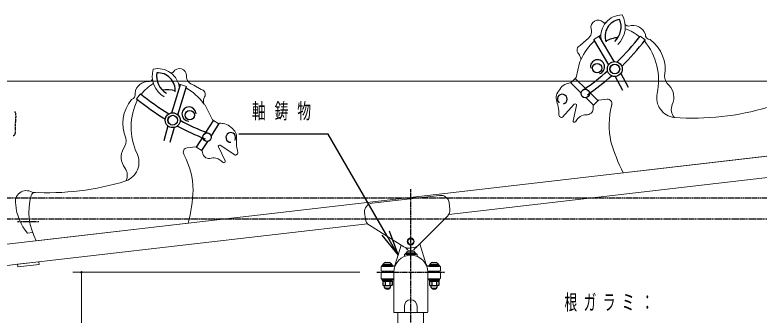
# Model space of a CAD drawing. Units: millimetres at full size; details may follow other scales. Extents: x -7816 to 0, y -1379 to 5340.
# Drawn here: x -6199 to -4448, y 2169 to 2876 of the extents above; entities that cross this region are included whole.
import ezdxf

# ---------------------------------------------------------------- set-up
doc = ezdxf.new("R2010")
doc.units = ezdxf.units.MM
doc.linetypes.add('USER2', pattern=[6, 3, -1, 1, -1])
doc.linetypes.add('USER3', pattern=[8, 3, -1, 1, -1, 1, -1])
doc.layers.add('線', color=2, linetype='Continuous', lineweight=25)
doc.layers.add('補助', color=2, linetype='Continuous', lineweight=13)
doc.styles.add('ＭＳ ゴシック', font='')
doc.styles.get('ＭＳ ゴシック').set_extended_font_data('MS Gothic')

# ---------------------------------------------------------------- blocks, each defined once
blk = doc.blocks.new('dimension_origin')
at = {"color": 0, "linetype": 'Continuous', "lineweight": -2}
blk.add_circle((0, 0), 1.25, dxfattribs=at)

msp = doc.modelspace()

# ---------------------------------------------------------------- linework, layer by layer
at = {"layer": '線', "color": 7, "lineweight": 13}
for p, q in [((-4824.645, 2825.411), (-4837.574, 2817.806)), ((-4728.432, 2825.838), (-4716.547, 2816.686)), ((-4854.856, 2817.294), (-4869.209, 2803.386)), ((-4879.047, 2727.891), (-4870.747, 2763.017)), ((-4891.707, 2715.348), (-4879.047, 2727.891)), ((-5809.971, 2711.405), (-5795.647, 2706.954)), ((-5778.705, 2710.401), (-5761.555, 2700.138)), ((-5903.74, 2689.85), (-5913.221, 2678.226)), ((-4911.222, 2635.189), (-4883.234, 2665.099)), ((-4885.827, 2626.494), (-4878.11, 2662.419)), ((-4838.919, 2662.07), (-4826.259, 2674.614)), ((-4826.259, 2674.614), (-4805.724, 2676.99)), ((-5734.738, 2628.884), (-5750.84, 2661.187)), ((-5719.548, 2619.563), (-5734.738, 2628.884)), ((-6721.222, 2277.794), (-3838.455, 2611.341)), ((-5773.965, 2564.961), (-5794.5, 2562.585)), ((-5758.775, 2555.639), (-5773.965, 2564.961)), ((-5704.983, 2531.715), (-5720.699, 2564.928)), ((-5682.245, 2545.979), (-5716.323, 2568.707)), ((-5178.471, 2405.962), (-3832.708, 2561.673)), ((-4410.637, 2545.137), (-4768.252, 2503.76)), ((-5358.964, 2432.392), (-5200.024, 2450.782)), ((-5176.093, 2417.962), (-5177.858, 2433.214)), ((-5374.768, 2394.975), (-5376.532, 2410.226)), ((-5181.794, 2401.546), (-5249.425, 2333.676)), ((-6715.476, 2228.125), (-5369.713, 2383.835)), ((-6149.04, 2343.997), (-5791.426, 2385.375)), ((-5365.469, 2380.294), (-5284.126, 2329.661)), ((-6169.432, 2361.747), (-6157.846, 2363.087)), ((-5304.42, 2287.793), (-5290.46, 2333.604)), ((-5231.58, 2287.793), (-5246.466, 2336.645)), ((-5254, 2312.046), (-5282, 2312.046)), ((-5271.258, 2326.773), (-5261.294, 2327.926)), ((-6143.293, 2294.329), (-6192.961, 2288.582)), ((-6142.603, 2288.369), (-6143.293, 2294.329)), ((-5283, 2308.079), (-5283, 2311.046)), ((-5253, 2308.079), (-5253, 2311.046)), ((-6192.961, 2288.582), (-6192.272, 2282.622)), ((-6192.272, 2282.622), (-6142.603, 2288.369)), ((-5338, 2274.25), (-5338, 2282.25)), ((-5336, 2284.25), (-5305.31, 2284.25)), ((-5200, 2284.25), (-5230.69, 2284.25)), ((-5198, 2274.25), (-5198, 2282.25)), ((-5338, 2256), (-5338, 2267)), ((-5307.95, 2272.25), (-5336, 2272.25)), ((-5307.98, 2269), (-5336, 2269)), ((-5308, 2176.5), (-5308, 2270)), ((-5200, 2272.25), (-5228.05, 2272.25)), ((-5200, 2269), (-5228.02, 2269)), ((-5228, 2176.5), (-5228, 2270)), ((-5198, 2256), (-5198, 2267)), ((-5308, 2254), (-5336, 2254)), ((-5200, 2254), (-5228, 2254)), ((-5283, 2175), (-5283, 2190)), ((-5253, 2175), (-5253, 2190)), ((-5306.5, 2175), (-5229.5, 2175)), ((-5298.25, 1788), (-5298.25, 2175)), ((-5237.75, 1788), (-5237.75, 2175))]:
    msp.add_line(p, q, dxfattribs=at)
at = {"layer": '線'}
for p, q in [((-4789.437, 2765.554), (-4824.645, 2825.411)), ((-4802.366, 2757.949), (-4837.574, 2817.806)), ((-4773.765, 2737.786), (-4756.285, 2705.483)), ((-4891.596, 2715.458), (-4867.29, 2691.734)), ((-4880.939, 2726.017), (-4854.643, 2700.35)), ((-4786.957, 2730.647), (-4769.478, 2698.344)), ((-5830.58, 2645.089), (-5809.971, 2711.405)), ((-5816.256, 2640.638), (-5795.647, 2706.954)), ((-4856.089, 2680.799), (-4837.828, 2662.975)), ((-4847.781, 2693.652), (-4827.351, 2673.709)), ((-5732.468, 2627.492), (-5752.208, 2596.498)), ((-5839.498, 2614.476), (-5849.139, 2579.035)), ((-5825.024, 2610.539), (-5834.665, 2575.098)), ((-5719.682, 2619.645), (-5737.927, 2590.997)), ((-5757.359, 2588.41), (-5772.696, 2564.329)), ((-5746.336, 2577.794), (-5760.044, 2556.271)), ((-5280, 2314.546), (-5256, 2314.546)), ((-5280, 2312.046), (-5280, 2314.546)), ((-5280, 2312.046), (-5256, 2312.046)), ((-5278.5, 2315.546), (-5278.5, 2314.546)), ((-5278.5, 2315.546), (-5257.5, 2315.546)), ((-5278.5, 2314.546), (-5257.5, 2314.546)), ((-5273, 2320.346), (-5263, 2320.346)), ((-5257.5, 2315.546), (-5257.5, 2314.546)), ((-5256, 2314.546), (-5256, 2312.046)), ((-5335, 2286.75), (-5311, 2286.75)), ((-5335, 2284.25), (-5335, 2286.75)), ((-5335, 2284.25), (-5311, 2284.25)), ((-5333.5, 2287.75), (-5333.5, 2286.75)), ((-5333.5, 2287.75), (-5312.5, 2287.75)), ((-5333.5, 2286.75), (-5312.5, 2286.75)), ((-5328, 2292.55), (-5318, 2292.55)), ((-5312.5, 2287.75), (-5312.5, 2286.75)), ((-5311, 2286.75), (-5311, 2284.25)), ((-5225, 2286.75), (-5201, 2286.75)), ((-5225, 2284.25), (-5225, 2286.75)), ((-5225, 2284.25), (-5201, 2284.25)), ((-5223.5, 2287.75), (-5223.5, 2286.75)), ((-5223.5, 2287.75), (-5202.5, 2287.75)), ((-5223.5, 2286.75), (-5202.5, 2286.75)), ((-5218, 2292.55), (-5208, 2292.55)), ((-5202.5, 2287.75), (-5202.5, 2286.75)), ((-5201, 2286.75), (-5201, 2284.25)), ((-5329, 2272.25), (-5329, 2269)), ((-5317, 2272.25), (-5317, 2269)), ((-5219, 2272.25), (-5219, 2269)), ((-5207, 2272.25), (-5207, 2269)), ((-5335, 2254), (-5311, 2254)), ((-5335, 2251.5), (-5335, 2254)), ((-5335, 2251.5), (-5311, 2251.5)), ((-5333.97, 2248.5), (-5312.03, 2248.5)), ((-5333.97, 2248.5), (-5333.97, 2239.637)), ((-5333.75, 2251.5), (-5312.25, 2251.5)), ((-5333.75, 2251.5), (-5333.75, 2248.5)), ((-5333.75, 2248.5), (-5312.25, 2248.5)), ((-5328.485, 2248.5), (-5328.485, 2239.637)), ((-5323.167, 2248.5), (-5323.971, 2251.5)), ((-5322.029, 2248.5), (-5322.833, 2251.5)), ((-5317.515, 2248.5), (-5317.515, 2239.637)), ((-5312.25, 2251.5), (-5312.25, 2248.5)), ((-5312.03, 2248.5), (-5312.03, 2239.637)), ((-5311, 2254), (-5311, 2251.5)), ((-5225, 2254), (-5201, 2254)), ((-5225, 2251.5), (-5225, 2254)), ((-5225, 2251.5), (-5201, 2251.5)), ((-5224.006, 2248.5), (-5202.067, 2248.5)), ((-5224.006, 2248.5), (-5224.006, 2239.637)), ((-5223.75, 2251.5), (-5202.25, 2251.5)), ((-5223.75, 2251.5), (-5223.75, 2248.5)), ((-5223.75, 2248.5), (-5202.25, 2248.5)), ((-5218.522, 2248.5), (-5218.522, 2239.637)), ((-5213.167, 2248.5), (-5213.971, 2251.5)), ((-5212.029, 2248.5), (-5212.833, 2251.5)), ((-5207.552, 2248.5), (-5207.552, 2239.637)), ((-5202.25, 2251.5), (-5202.25, 2248.5)), ((-5202.067, 2248.5), (-5202.067, 2239.637)), ((-5201, 2254), (-5201, 2251.5)), ((-5333.97, 2239.637), (-5332, 2238.5)), ((-5332, 2238.5), (-5314, 2238.5)), ((-5331, 2238), (-5331, 2238.5)), ((-5319, 2231.75), (-5327, 2231.75)), ((-5315, 2238), (-5315, 2238.5)), ((-5312.03, 2239.637), (-5314, 2238.5)), ((-5224.006, 2239.637), (-5222.037, 2238.5)), ((-5222.037, 2238.5), (-5204.037, 2238.5)), ((-5221.037, 2238), (-5221.037, 2238.5)), ((-5209, 2231.75), (-5217, 2231.75)), ((-5205.037, 2238), (-5205.037, 2238.5)), ((-5202.067, 2239.637), (-5204.037, 2238.5))]:
    msp.add_line(p, q, dxfattribs=at)
at = {"layer": '線', "color": 20, "linetype": 'USER2'}
for p, q in [((-5268, 1500), (-5268, 2465.25)), ((-5348, 2270), (-5188, 2270))]:
    msp.add_line(p, q, dxfattribs=at)
at = {"layer": '線', "linetype": 'USER3'}
for p, q in [((-6719, 2445.25), (-3817, 2445.25)), ((-6719, 2395.25), (-5268, 2395.25)), ((-6193, 2389.25), (-6143, 2389.25)), ((-5268, 2395.25), (-3817, 2395.25))]:
    msp.add_line(p, q, dxfattribs=at)
at = {"layer": '線', "color": 7, "lineweight": 13}
for points in [[(-4838.919, 2662.07), (-4838.686, 2658.302), (-4838.959, 2654.537), (-4839.733, 2650.842), (-4840.687, 2648.388), (-4842.099, 2646.166), (-4843.914, 2644.259), (-4846.473, 2642.444), (-4849.33, 2641.149), (-4852.381, 2640.421), (-4855.515, 2640.286), (-4859.132, 2640.18), (-4862.683, 2639.486), (-4866.073, 2638.223), (-4869.213, 2636.423), (-4871.385, 2634.804), (-4873.427, 2633.024), (-4875.327, 2631.093), (-4877.276, 2628.801), (-4879.062, 2626.381), (-4880.677, 2623.844)], [(-5758.775, 2555.639), (-5758.142, 2551.918), (-5757.016, 2548.314), (-5755.419, 2544.894), (-5753.93, 2542.723), (-5752.048, 2540.881), (-5749.845, 2539.439), (-5746.94, 2538.257), (-5743.862, 2537.648), (-5740.726, 2537.636), (-5737.644, 2538.22), (-5734.098, 2538.943), (-5730.482, 2539.078), (-5726.893, 2538.622), (-5723.425, 2537.588), (-5720.941, 2536.507), (-5718.546, 2535.24), (-5716.255, 2533.794), (-5713.835, 2532.008), (-5711.544, 2530.059), (-5709.392, 2527.958)]]:
    msp.add_lwpolyline(points, dxfattribs=at)
at = {"layer": '線'}
for centre, radius in [((-4829.721, 2750.447), 10.991), ((-4787.886, 2748.123), 17.5), ((-4787.886, 2748.123), 11.5), ((-4857.342, 2690.721), 10), ((-5828.111, 2627.765), 17.5), ((-5787.912, 2639.58), 10.991), ((-5828.111, 2627.765), 11.5), ((-5747.382, 2587.74), 10), ((-5268, 2342.25), 7)]:
    msp.add_circle(centre, radius, dxfattribs=at)
at = {"layer": '線', "color": 7, "lineweight": 13}
for centre, radius in [((-4787.886, 2748.123), 11), ((-5828.111, 2627.765), 11), ((-5268, 2342.25), 8.2), ((-5268, 2342.25), 8)]:
    msp.add_circle(centre, radius, dxfattribs=at)
for centre, radius, start, end in [((-4770.071, 2824.957), 50.722, 90.69611, 187.81127), ((-4820.007, 2847.462), 56.819, 313.31232, 29.77265), ((-4827.391, 2846.668), 16.682, 44.28535, 194.68157), ((-4811.869, 2861.808), 5, 224.28535, 318.59911), ((-4863.871, 2836.48), 21.198, 295.16879, 16.33021), ((-4755.894, 2859.782), 10.371, 223.43158, 273.90263), ((-4772.735, 2756.91), 86.254, 83.13102, 83.78099), ((-4800.972, 2734.948), 114.295, 51.39064, 70.28712), ((-4745.474, 2819.667), 31.314, 19.7983, 108.07298), ((-4747.633, 2733.308), 120.058, 127.3277, 129.90062), ((-4703.812, 2829.535), 12.221, 176.53703, 265.9119), ((-4865.795, 2792.835), 11.09, 107.92779, 229.42815), ((-4742.212, 2714.732), 137.01, 133.08615, 156.15716), ((-4831.984, 2720.942), 147.05, 348.11787, 39.41494), ((-4756.016, 2747.529), 86.656, 349.72003, 53.67511), ((-4892.172, 2768.867), 24.675, 2.90056, 39.04595), ((-4720.679, 2699.263), 163.049, 154.24362, 156.9826), ((-5862.999, 2698.501), 50.722, 5.38873, 102.50389), ((-5812.152, 2732.727), 16.682, 358.51843, 148.91465), ((-5819.523, 2731.814), 56.819, 163.42735, 239.88768), ((-5830.721, 2743.922), 5, 234.60089, 328.91465), ((-5774.309, 2731.139), 21.198, 176.86979, 258.03121), ((-4641.013, 2732.693), 29.744, 181.21086, 230.66242), ((-5885.739, 2687.733), 31.314, 85.12702, 173.4017), ((-5884.754, 2729.169), 10.371, 279.29737, 329.76842), ((-5844.868, 2632.86), 86.254, 109.41901, 110.06898), ((-4885.537, 2671.54), 44.967, 96.79318, 111.28695), ((-5812.362, 2617.926), 114.295, 122.91288, 141.80936), ((-5863.917, 2604.15), 120.058, 63.29938, 65.8723), ((-5864.953, 2584.827), 137.01, 37.04284, 60.11385), ((-5762.469, 2689.086), 11.09, 323.77185, 85.27221), ((-4851.114, 2652.402), 82.022, 141.26368, 152.96441), ((-4890.34, 2683.869), 31.735, 111.28695, 141.26368), ((-4690.604, 2681.663), 41.595, 335.41689, 42.35829), ((-5928.553, 2687.828), 12.221, 287.2881, 16.66297), ((-5731.317, 2671.775), 24.675, 154.15405, 190.29944), ((-4911.099, 2683.013), 14.679, 152.96441, 180.84954), ((-4874.648, 2683.553), 51.134, 180.84954, 197.69357), ((-4642.47, 2680.402), 46.755, 167.32056, 263.37856), ((-5859.003, 2619.909), 86.656, 139.52489, 203.47997), ((-5778.971, 2611.372), 147.05, 153.78506, 205.08213), ((-5882.385, 2564.849), 163.049, 36.2174, 38.95638), ((-4994.507, 2645.316), 74.677, 3.77126, 17.69357), ((-4881.043, 2663.049), 3, 347.87648, 136.9013), ((-4804.574, 2667.056), 10, 343.38409, 96.6), ((-4601.678, 2615.416), 199.46, 166.55488, 191.08639), ((-4710.436, 2638.964), 88.24, 163.38409, 165.00594), ((-4625.528, 2653.169), 29.459, 157.67707, 220.70154), ((-4893.375, 2643.158), 26.632, 176.79631, 185.95508), ((-4965.771, 2647.21), 45.878, 356.79631, 3.77126), ((-4605.175, 3257.529), 625.03, 266.08393, 286.5472), ((-4913.008, 2641.11), 6.892, 185.95508, 264.03084), ((-4913.412, 2637.239), 3, 264.03084, 316.9013), ((-5715.552, 2575.504), 44.967, 81.91305, 96.40682), ((-5713.69, 2588.604), 31.735, 51.93632, 81.91305), ((-5744.694, 2549.011), 82.022, 40.23559, 51.93632), ((-4882.894, 2625.864), 3, 167.87648, 317.65712), ((-5693.285, 2592.511), 14.679, 12.35046, 40.23559), ((-5728.896, 2584.713), 51.134, 355.50643, 12.35046), ((-5967.579, 2579.204), 29.744, 322.53758, 11.98914), ((-5603.472, 2574.857), 74.677, 175.50643, 189.42874), ((-4334.333, 2718.858), 484.306, 197.02462, 206.36817), ((-5907.646, 2540.846), 41.595, 150.84171, 217.78311), ((-5793.351, 2552.651), 10, 96.6, 209.81591), ((-5717.988, 2566.212), 3, 56.2987, 205.32352), ((-5631.882, 2570.139), 45.878, 189.42874, 196.40369), ((-5701.44, 2549.662), 26.632, 7.24492, 16.40369), ((-5954.22, 2528.627), 46.755, 289.82144, 25.87944), ((-5878.587, 2503.804), 88.24, 28.19406, 29.81591), ((-5979.094, 2456.044), 199.46, 2.11361, 26.64512), ((-5680.58, 2548.475), 3, 236.2987, 289.16916), ((-5681.858, 2552.151), 6.892, 289.16916, 7.24492), ((-5707.695, 2530.432), 3, 235.54288, 25.32352), ((-5964.496, 2498.245), 29.459, 332.49846, 35.52293), ((-6122.318, 3081.99), 625.03, 266.6528, 287.11607), ((-6172.46, 2436.021), 25.895, 58.19126, 195.92389), ((-6151.744, 2447.642), 10, 87.34404, 164.15233), ((-6262.997, 2495.704), 484.306, 346.83183, 356.17538), ((-6026.517, 2412.094), 140.175, 164.15233, 209.06482), ((-5197.725, 2430.915), 20, 6.6, 96.6), ((-6083.741, 2436.767), 113.891, 183.95286, 221.20126), ((-5356.665, 2412.525), 20, 96.6, 186.6), ((-5195.96, 2415.663), 20, 315.10065, 6.6), ((-5354.9, 2397.273), 20, 186.6, 238.09935), ((-5273.557, 2346.64), 20, 238.09935, 276.6), ((-5263.592, 2347.793), 20, 276.6, 315.10065), ((-5282, 2311.046), 1, 90, 180), ((-5254, 2311.046), 1, 0, 90), ((-5268, 2270), 40, 0, 180), ((-5284.5, 2308.079), 1.5, 293.73074, 0), ((-5251.5, 2308.079), 1.5, 180, 246.26926), ((-5336, 2282.25), 2, 90, 180), ((-5309.203, 2289.25), 5, 270, 343.05254), ((-5226.797, 2289.25), 5, 196.94746, 270), ((-5200, 2282.25), 2, 0, 90), ((-5336, 2274.25), 2, 180, 270), ((-5336, 2267), 2, 90, 180), ((-5200, 2274.25), 2, 270, 0), ((-5200, 2267), 2, 0, 90), ((-5336, 2256), 2, 180, 270), ((-5200, 2256), 2, 270, 0), ((-5268, 2190), 15, 0, 180), ((-5306.5, 2176.5), 1.5, 180, 270), ((-5229.5, 2176.5), 1.5, 270, 0)]:
    msp.add_arc(centre, radius, start, end, dxfattribs=at)
at = {"layer": '線'}
for centre, radius, start, end in [((-4770.071, 2824.957), 40.722, 99.30391, 198.73547), ((-4820.007, 2847.462), 46.819, 313.31232, 22.18932), ((-4770.408, 2736.799), 86.254, 96.66237, 116.75716), ((-5197.738, 3187.259), 592.346, 314.5025, 322.39953), ((-5197.738, 3187.259), 607.346, 314.55957, 322.39953), ((-4828.458, 2753.565), 16.584, 284.66956, 192.98076), ((-5819.523, 2731.814), 46.819, 171.01068, 239.88768), ((-5862.999, 2698.501), 40.722, 354.46453, 93.89609), ((-5197.738, 3187.259), 592.346, 304.67761, 311.54654), ((-5197.738, 3187.259), 607.346, 304.67761, 311.48947), ((-5842.541, 2612.749), 86.254, 76.44284, 96.53763), ((-5529.364, 3148.888), 592.346, 230.80047, 238.6975), ((-4911.561, 2677.391), 11.453, 284.22316, 228.73326), ((-5529.364, 3148.888), 607.346, 230.80047, 238.64043), ((-5789.853, 2642.328), 16.584, 0.21924, 268.53044), ((-5529.364, 3148.888), 592.346, 241.65346, 248.52239), ((-5529.364, 3148.888), 607.346, 241.71053, 248.52239), ((-5691.551, 2587.143), 11.453, 324.46674, 268.97684), ((-5268.037, 2342.25), 19, 301.49121, 323.71587), ((-5268.037, 2342.25), 19, 229.20533, 238.71476), ((-5268, 2309.065), 12.339, 113.90552, 148.31866), ((-5280.5, 2321.74), 5, 0, 58.71476), ((-5268, 2309.065), 12.339, 31.68134, 66.09448), ((-5255.5, 2321.785), 5, 121.49121, 180), ((-5323, 2281.27), 12.339, 113.90552, 148.31866), ((-5323, 2281.27), 12.339, 31.68134, 66.09448), ((-5213, 2281.27), 12.339, 113.90552, 148.31866), ((-5213, 2281.27), 12.339, 31.68134, 66.09448), ((-5331.227, 2244.387), 5.485, 240.00001, 299.99999), ((-5323, 2238), 8, 180, 0), ((-5323, 2252.296), 13.796, 246.57346, 293.42654), ((-5314.773, 2244.387), 5.485, 240.00001, 299.99999), ((-5221.264, 2244.387), 5.485, 240.00001, 299.99999), ((-5213.037, 2238), 8, 180, 0), ((-5213.037, 2252.296), 13.796, 246.57346, 293.42654), ((-5204.81, 2244.387), 5.485, 240.00001, 299.99999)]:
    msp.add_arc(centre, radius, start, end, dxfattribs=at)
at = {"layer": '線', "linetype": 'USER3'}
for centre, radius, start, end in [((-6211.702, 2639.733), 14.679, 5.75046, 33.63559), ((-6247.973, 2636.081), 51.134, 348.90643, 5.75046), ((-6124.514, 2611.873), 74.677, 168.90643, 182.82874), ((-6204.99, 2598.328), 6.892, 282.56916, 0.64492), ((-6153.277, 2610.452), 45.878, 182.82874, 189.80369), ((-6224.728, 2598.106), 26.632, 0.64492, 9.80369)]:
    msp.add_arc(centre, radius, start, end, dxfattribs=at)
at = {"layer": '補助'}
for p, q in [((-3925.317, 2719.877), (-7520, 2719.877)), ((-5388, 2270), (-6063, 2270)), ((-6043, 1970), (-6043, 2270))]:
    msp.add_line(p, q, dxfattribs=at)
at = {"layer": '補助', "lineweight": 25}
for p, q in [((-5482.218, 2595.25), (-5672.655, 2595.25)), ((-5462.218, 2595.25), (-5482.218, 2595.25)), ((-5327.61, 2362.103), (-5462.218, 2595.25)), ((-5318.95, 2367.103), (-5297.61, 2310.142)), ((-5336.27, 2357.103), (-5297.61, 2310.142)), ((-5297.61, 2310.142), (-5327.61, 2362.103))]:
    msp.add_line(p, q, dxfattribs=at)

# ---------------------------------------------------------------- block references
at = {"layer": '補助', "xscale": 1.33, "yscale": 1.33, "rotation": 270}
msp.add_blockref('dimension_origin', (-6043, 2270), dxfattribs=at)

# ---------------------------------------------------------------- texts
at = {"layer": '補助', "char_height": 36.66, "attachment_point": 1, "style": 'ＭＳ ゴシック'}
for s, insert in [('\\T1.64;\\W0.65;軸鋳物', (-5641.718, 2667.75)), ('\\T1.5;\\W0.6;根ガラミ：', (-4906.375, 2217.5))]:
    msp.add_mtext(s, dxfattribs=dict(at, insert=insert))

doc.saveas('drawing.dxf')
